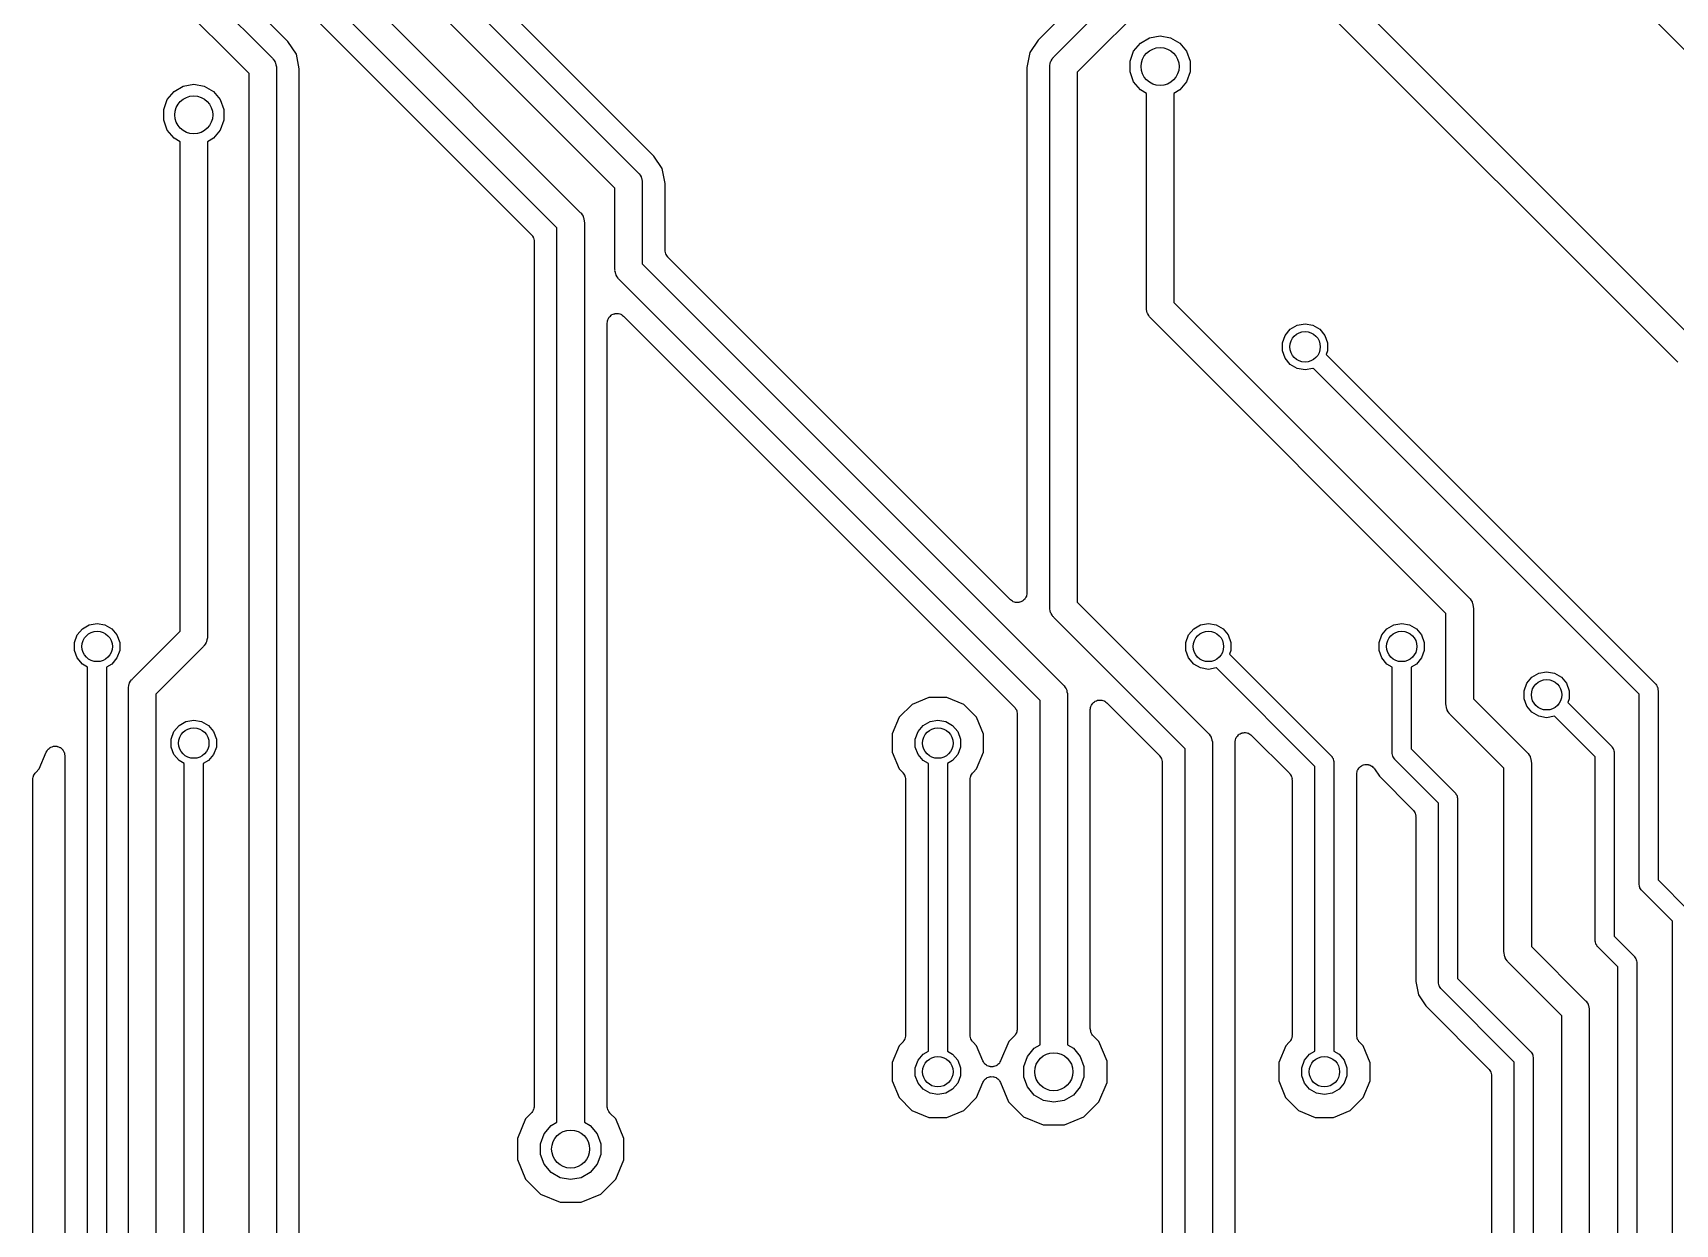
# Model space of a CAD drawing. Extents: x 25 to 125, y -125 to -25.
# Drawn here: x 44.24 to 65.82, y -63.47 to -47.82 of the extents above; entities that cross this region are included whole.
import ezdxf

# ---------------------------------------------------------------- set-up
doc = ezdxf.new("R2010")
doc.units = 0
doc.header["$MEASUREMENT"] = 0
doc.layers.add('BLACK', color=7, linetype='CONTINUOUS')

msp = doc.modelspace()

# ---------------------------------------------------------------- linework, layer by layer
at = {"layer": 'Black'}
for p, q in [((59.5957, -45.7704), (57.4544, -47.9117)), ((57.6577, -48.1327), (59.8167, -45.9737)), ((47.5926, -47.9297), (45.8222, -46.1594)), ((45.4614, -46.2229), (47.3893, -48.1507)), ((60.0186, -46.281), (57.965, -48.3346)), ((47.082, -48.3526), (45.2099, -46.4805)), ((47.805, -46.5458), (51.4353, -50.1761)), ((51.128, -50.378), (47.4977, -46.7477)), ((49.2714, -46.7309), (52.1973, -49.6567)), ((52.4006, -49.4357), (49.6322, -46.6674)), ((47.2944, -46.9687), (50.7908, -50.465)), ((51.89, -49.8586), (49.0199, -46.9885)), ((66.622, -48.7156), (64.8949, -46.9885)), ((61.3364, -47.1119), (66.1673, -51.9427)), ((65.86, -52.1446), (61.0849, -47.3695)), ((57.4544, -47.9117), (57.3438, -48.0773)), ((58.7969, -47.9524), (58.9177, -47.8827)), ((58.9177, -47.8827), (59.055, -47.8585)), ((59.055, -47.8585), (59.1923, -47.8827)), ((59.1923, -47.8827), (59.3131, -47.9524)), ((47.7032, -48.0953), (47.5926, -47.9297)), ((47.742, -48.2905), (47.7032, -48.0953)), ((57.3438, -48.0773), (57.305, -48.2725)), ((58.6596, -48.1903), (58.7073, -48.0592)), ((58.7073, -48.0592), (58.7969, -47.9524)), ((59.3131, -47.9524), (59.4027, -48.0592)), ((59.4027, -48.0592), (59.4504, -48.1903)), ((47.3893, -48.1507), (47.3938, -48.1572)), ((47.3938, -48.1572), (47.3999, -48.1623)), ((47.3999, -48.1623), (47.4116, -48.1827)), ((47.4116, -48.1827), (47.4251, -48.2019)), ((47.4251, -48.2019), (47.4272, -48.2096)), ((47.4272, -48.2096), (47.4311, -48.2164)), ((47.4311, -48.2164), (47.4352, -48.2396)), ((47.4352, -48.2396), (47.4413, -48.2623)), ((47.4413, -48.2623), (47.4406, -48.2702)), ((47.4406, -48.2702), (47.442, -48.278)), ((47.442, -48.278), (47.442, -65.9418)), ((47.742, -65.765), (47.742, -48.2905)), ((57.305, -48.2725), (57.305, -55.1766)), ((57.605, -48.26), (57.6064, -48.2522)), ((57.605, -55.372), (57.605, -48.26)), ((57.6057, -48.2443), (57.6118, -48.2216)), ((57.6064, -48.2522), (57.6057, -48.2443)), ((57.6118, -48.2216), (57.6159, -48.1984)), ((57.6159, -48.1984), (57.6198, -48.1916)), ((57.6198, -48.1916), (57.6219, -48.1839)), ((57.6219, -48.1839), (57.6354, -48.1647)), ((57.6354, -48.1647), (57.6471, -48.1443)), ((57.6471, -48.1443), (57.6532, -48.1392)), ((57.6532, -48.1392), (57.6577, -48.1327)), ((57.965, -48.3346), (57.965, -55.2974)), ((58.6596, -48.3297), (58.6596, -48.1903)), ((58.7073, -48.4608), (58.6596, -48.3297)), ((59.4504, -48.3297), (59.4027, -48.4608)), ((59.4504, -48.1903), (59.4504, -48.3297)), ((46.0969, -48.5874), (46.2177, -48.5177)), ((46.2177, -48.5177), (46.355, -48.4935)), ((46.355, -48.4935), (46.4923, -48.5177)), ((46.4923, -48.5177), (46.6131, -48.5874)), ((47.082, -66.0164), (47.082, -48.3526)), ((58.7969, -48.5676), (58.7073, -48.4608)), ((59.4027, -48.4608), (59.3131, -48.5676)), ((45.9596, -48.8253), (46.0073, -48.6942)), ((46.0073, -48.6942), (46.0969, -48.5874)), ((46.6131, -48.5874), (46.7027, -48.6942)), ((46.7027, -48.6942), (46.7504, -48.8253)), ((58.875, -48.6127), (58.7969, -48.5676)), ((58.875, -51.435), (58.875, -48.6127)), ((59.3131, -48.5676), (59.235, -48.6127)), ((59.235, -48.6127), (59.235, -51.3604)), ((45.9596, -48.9647), (45.9596, -48.8253)), ((46.0073, -49.0958), (45.9596, -48.9647)), ((46.7504, -48.9647), (46.7027, -49.0958)), ((46.7504, -48.8253), (46.7504, -48.9647)), ((46.0969, -49.2026), (46.0073, -49.0958)), ((46.175, -49.2477), (46.0969, -49.2026)), ((46.6131, -49.2026), (46.535, -49.2477)), ((46.7027, -49.0958), (46.6131, -49.2026)), ((46.175, -55.6784), (46.175, -49.2477)), ((46.535, -49.2477), (46.535, -55.753)), ((52.5112, -49.6013), (52.4006, -49.4357)), ((52.55, -49.7965), (52.5112, -49.6013)), ((51.89, -50.927), (51.89, -49.8586)), ((52.1973, -49.6567), (52.2018, -49.6632)), ((52.2018, -49.6632), (52.2079, -49.6683)), ((52.2079, -49.6683), (52.2196, -49.6887)), ((52.2196, -49.6887), (52.2331, -49.7079)), ((52.2331, -49.7079), (52.2352, -49.7156)), ((52.2352, -49.7156), (52.2391, -49.7224)), ((52.2391, -49.7224), (52.2432, -49.7456)), ((52.2432, -49.7456), (52.2493, -49.7683)), ((52.2493, -49.7683), (52.2486, -49.7762)), ((52.2486, -49.7762), (52.25, -49.784)), ((52.25, -49.784), (52.25, -50.8524)), ((52.55, -50.6756), (52.55, -49.7965)), ((51.4353, -50.1761), (51.4398, -50.1826)), ((51.4398, -50.1826), (51.4459, -50.1877)), ((51.4459, -50.1877), (51.4576, -50.2081)), ((51.4576, -50.2081), (51.4711, -50.2273)), ((51.4711, -50.2273), (51.4732, -50.235)), ((51.4732, -50.235), (51.4771, -50.2418)), ((51.4771, -50.2418), (51.4812, -50.265)), ((51.4812, -50.265), (51.4873, -50.2877)), ((51.4873, -50.2877), (51.4866, -50.2956)), ((50.7908, -50.465), (50.794, -50.4696)), ((50.794, -50.4696), (50.7983, -50.4732)), ((50.7983, -50.4732), (50.8066, -50.4876)), ((50.8066, -50.4876), (50.8161, -50.5012)), ((50.8161, -50.5012), (50.8175, -50.5066)), ((51.128, -62.1313), (51.128, -50.378)), ((51.4866, -50.2956), (51.488, -50.3034)), ((51.488, -50.3034), (51.488, -62.1313)), ((50.8175, -50.5066), (50.8203, -50.5114)), ((50.8203, -50.5114), (50.8232, -50.5277)), ((50.8232, -50.5277), (50.8275, -50.5438)), ((50.8275, -50.5438), (50.827, -50.5493)), ((50.827, -50.5493), (50.828, -50.5548)), ((50.828, -50.5548), (50.828, -61.9214)), ((52.551, -50.6811), (52.55, -50.6756)), ((52.5505, -50.6866), (52.551, -50.6811)), ((52.5548, -50.7027), (52.5505, -50.6866)), ((52.5577, -50.719), (52.5548, -50.7027)), ((52.5605, -50.7238), (52.5577, -50.719)), ((51.8914, -50.9348), (51.89, -50.927)), ((51.8907, -50.9427), (51.8914, -50.9348)), ((52.25, -50.8524), (57.7853, -56.3877)), ((52.5619, -50.7292), (52.5605, -50.7238)), ((52.5714, -50.7428), (52.5619, -50.7292)), ((52.5797, -50.7572), (52.5714, -50.7428)), ((52.584, -50.7608), (52.5797, -50.7572)), ((52.5872, -50.7654), (52.584, -50.7608)), ((57.0882, -55.2664), (52.5872, -50.7654)), ((51.8968, -50.9654), (51.8907, -50.9427)), ((51.9009, -50.9886), (51.8968, -50.9654)), ((51.9048, -50.9954), (51.9009, -50.9886)), ((51.9069, -51.0031), (51.9048, -50.9954)), ((51.9204, -51.0223), (51.9069, -51.0031)), ((51.9321, -51.0427), (51.9204, -51.0223)), ((51.9382, -51.0478), (51.9321, -51.0427)), ((51.9427, -51.0543), (51.9382, -51.0478)), ((57.478, -56.5896), (51.9427, -51.0543)), ((59.235, -51.3604), (63.1193, -55.2447)), ((51.7957, -51.587), (51.804, -51.5726)), ((51.804, -51.5726), (51.811, -51.5576)), ((51.811, -51.5576), (51.8149, -51.5536)), ((51.8149, -51.5536), (51.8177, -51.5488)), ((51.8177, -51.5488), (51.8304, -51.5381)), ((51.8304, -51.5381), (51.8422, -51.5264)), ((51.8422, -51.5264), (51.8472, -51.524)), ((51.8472, -51.524), (51.8515, -51.5204)), ((51.8515, -51.5204), (51.8671, -51.5148)), ((51.8671, -51.5148), (51.8821, -51.5078)), ((51.8821, -51.5078), (51.8877, -51.5073)), ((51.8877, -51.5073), (51.8929, -51.5054)), ((51.8929, -51.5054), (51.9095, -51.5054)), ((51.9095, -51.5054), (51.9261, -51.5039)), ((51.9261, -51.5039), (51.9315, -51.5054)), ((51.9315, -51.5054), (51.9371, -51.5054)), ((51.9371, -51.5054), (51.9526, -51.511)), ((51.9526, -51.511), (51.9687, -51.5153)), ((51.9687, -51.5153), (51.9732, -51.5185)), ((51.9732, -51.5185), (51.9785, -51.5204)), ((51.9785, -51.5204), (51.9912, -51.5311)), ((51.9912, -51.5311), (52.0048, -51.5406)), ((52.0048, -51.5406), (57.1408, -56.6766)), ((58.8764, -51.4428), (58.875, -51.435)), ((58.8757, -51.4507), (58.8764, -51.4428)), ((58.8818, -51.4734), (58.8757, -51.4507)), ((58.8859, -51.4966), (58.8818, -51.4734)), ((58.8898, -51.5034), (58.8859, -51.4966)), ((58.8919, -51.5111), (58.8898, -51.5034)), ((58.9054, -51.5303), (58.8919, -51.5111)), ((58.9171, -51.5507), (58.9054, -51.5303)), ((58.9232, -51.5558), (58.9171, -51.5507)), ((58.9277, -51.5623), (58.9232, -51.5558)), ((62.812, -55.4466), (58.9277, -51.5623)), ((51.788, -51.6304), (51.7909, -51.6141)), ((51.788, -61.9215), (51.788, -51.6304)), ((51.7909, -51.6141), (51.7923, -51.5976)), ((51.7923, -51.5976), (51.7947, -51.5925)), ((51.7947, -51.5925), (51.7957, -51.587)), ((60.6634, -51.8907), (60.6992, -51.7924)), ((60.6992, -51.7924), (60.7664, -51.7123)), ((60.7664, -51.7123), (60.857, -51.66)), ((60.857, -51.66), (60.96, -51.6419)), ((60.96, -51.6419), (61.063, -51.66)), ((61.063, -51.66), (61.1536, -51.7123)), ((61.1536, -51.7123), (61.2208, -51.7924)), ((61.2208, -51.7924), (61.2566, -51.8907)), ((60.6634, -51.9953), (60.6634, -51.8907)), ((60.6992, -52.0936), (60.6634, -51.9953)), ((61.2566, -51.9953), (61.2386, -52.0448)), ((61.2566, -51.8907), (61.2566, -51.9953)), ((60.7664, -52.1737), (60.6992, -52.0936)), ((60.857, -52.226), (60.7664, -52.1737)), ((60.96, -52.2441), (60.857, -52.226)), ((61.063, -52.226), (60.96, -52.2441)), ((61.065, -52.2248), (61.063, -52.226)), ((65.349, -56.5088), (61.065, -52.2248)), ((61.2386, -52.0448), (65.5624, -56.3686)), ((57.2781, -55.2534), (57.2753, -55.2582)), ((57.282, -55.2494), (57.2781, -55.2534)), ((57.289, -55.2344), (57.282, -55.2494)), ((57.2973, -55.22), (57.289, -55.2344)), ((57.2983, -55.2145), (57.2973, -55.22)), ((57.3007, -55.2094), (57.2983, -55.2145)), ((57.3021, -55.1929), (57.3007, -55.2094)), ((57.305, -55.1766), (57.3021, -55.1929)), ((63.1193, -55.2447), (63.1238, -55.2512)), ((63.1238, -55.2512), (63.1299, -55.2563)), ((57.1018, -55.2759), (57.0882, -55.2664)), ((57.1145, -55.2866), (57.1018, -55.2759)), ((57.1198, -55.2885), (57.1145, -55.2866)), ((57.1243, -55.2917), (57.1198, -55.2885)), ((57.1404, -55.296), (57.1243, -55.2917)), ((57.1559, -55.3016), (57.1404, -55.296)), ((57.1615, -55.3016), (57.1559, -55.3016)), ((57.1669, -55.3031), (57.1615, -55.3016)), ((57.1835, -55.3016), (57.1669, -55.3031)), ((57.2001, -55.3016), (57.1835, -55.3016)), ((57.2053, -55.2997), (57.2001, -55.3016)), ((57.2109, -55.2992), (57.2053, -55.2997)), ((57.2259, -55.2922), (57.2109, -55.2992)), ((57.2415, -55.2866), (57.2259, -55.2922)), ((57.2458, -55.283), (57.2415, -55.2866)), ((57.2508, -55.2806), (57.2458, -55.283)), ((57.2626, -55.2689), (57.2508, -55.2806)), ((57.2753, -55.2582), (57.2626, -55.2689)), ((57.6064, -55.3798), (57.605, -55.372)), ((57.6057, -55.3877), (57.6064, -55.3798)), ((57.6118, -55.4104), (57.6057, -55.3877)), ((57.6159, -55.4336), (57.6118, -55.4104)), ((57.6198, -55.4404), (57.6159, -55.4336)), ((57.6219, -55.4481), (57.6198, -55.4404)), ((57.6354, -55.4673), (57.6219, -55.4481)), ((57.6471, -55.4877), (57.6354, -55.4673)), ((57.965, -55.2974), (59.6903, -57.0227)), ((62.812, -56.642), (62.812, -55.4466)), ((63.1299, -55.2563), (63.1416, -55.2767)), ((63.1416, -55.2767), (63.1551, -55.2959)), ((63.1551, -55.2959), (63.1572, -55.3036)), ((63.1572, -55.3036), (63.1611, -55.3104)), ((63.1611, -55.3104), (63.1652, -55.3336)), ((63.1652, -55.3336), (63.1713, -55.3563)), ((63.1713, -55.3563), (63.1706, -55.3642)), ((63.1706, -55.3642), (63.172, -55.372)), ((63.172, -55.372), (63.172, -56.5674)), ((44.8242, -55.7294), (44.8914, -55.6493)), ((44.8914, -55.6493), (44.982, -55.597)), ((44.982, -55.597), (45.085, -55.5789)), ((45.085, -55.5789), (45.188, -55.597)), ((45.188, -55.597), (45.2786, -55.6493)), ((45.2786, -55.6493), (45.3458, -55.7294)), ((45.5477, -56.3057), (46.175, -55.6784)), ((57.6532, -55.4928), (57.6471, -55.4877)), ((57.6577, -55.4993), (57.6532, -55.4928)), ((59.383, -57.2246), (57.6577, -55.4993)), ((59.4292, -55.7294), (59.4964, -55.6493)), ((59.4964, -55.6493), (59.587, -55.597)), ((59.587, -55.597), (59.69, -55.5789)), ((59.69, -55.5789), (59.793, -55.597)), ((59.793, -55.597), (59.8836, -55.6493)), ((59.8836, -55.6493), (59.9508, -55.7294)), ((61.9692, -55.7294), (62.0364, -55.6493)), ((62.0364, -55.6493), (62.127, -55.597)), ((62.127, -55.597), (62.23, -55.5789)), ((62.23, -55.5789), (62.333, -55.597)), ((62.333, -55.597), (62.4236, -55.6493)), ((62.4236, -55.6493), (62.4908, -55.7294)), ((44.7884, -55.8277), (44.8242, -55.7294)), ((44.7884, -55.9323), (44.7884, -55.8277)), ((45.3458, -55.7294), (45.3816, -55.8277)), ((45.3816, -55.8277), (45.3816, -55.9323)), ((46.4823, -55.8803), (45.855, -56.5076)), ((46.4868, -55.8738), (46.4823, -55.8803)), ((46.4929, -55.8687), (46.4868, -55.8738)), ((46.5046, -55.8483), (46.4929, -55.8687)), ((46.5181, -55.8291), (46.5046, -55.8483)), ((46.5202, -55.8214), (46.5181, -55.8291)), ((46.5241, -55.8146), (46.5202, -55.8214)), ((46.5282, -55.7914), (46.5241, -55.8146)), ((46.5343, -55.7687), (46.5282, -55.7914)), ((46.535, -55.753), (46.5336, -55.7608)), ((46.5336, -55.7608), (46.5343, -55.7687)), ((59.3934, -55.8277), (59.4292, -55.7294)), ((59.3934, -55.9323), (59.3934, -55.8277)), ((59.9508, -55.7294), (59.9866, -55.8277)), ((59.9866, -55.8277), (59.9866, -55.9323)), ((61.9334, -55.8277), (61.9692, -55.7294)), ((61.9334, -55.9323), (61.9334, -55.8277)), ((62.4908, -55.7294), (62.5266, -55.8277)), ((62.5266, -55.8277), (62.5266, -55.9323)), ((44.8242, -56.0306), (44.7884, -55.9323)), ((44.8914, -56.1107), (44.8242, -56.0306)), ((44.96, -56.1503), (44.8914, -56.1107)), ((45.2786, -56.1107), (45.21, -56.1503)), ((45.3458, -56.0306), (45.2786, -56.1107)), ((45.3816, -55.9323), (45.3458, -56.0306)), ((59.4292, -56.0306), (59.3934, -55.9323)), ((59.4964, -56.1107), (59.4292, -56.0306)), ((59.587, -56.163), (59.4964, -56.1107)), ((59.9866, -55.9323), (59.9686, -55.9818)), ((59.9686, -55.9818), (61.3024, -57.3156)), ((61.9692, -56.0306), (61.9334, -55.9323)), ((62.0364, -56.1107), (61.9692, -56.0306)), ((62.105, -56.1503), (62.0364, -56.1107)), ((62.4236, -56.1107), (62.355, -56.1503)), ((62.4908, -56.0306), (62.4236, -56.1107)), ((62.5266, -55.9323), (62.4908, -56.0306)), ((44.96, -73.025), (44.96, -56.1503)), ((45.21, -56.1503), (45.21, -72.9732)), ((45.5254, -56.3377), (45.5371, -56.3173)), ((45.5371, -56.3173), (45.5432, -56.3122)), ((45.5432, -56.3122), (45.5477, -56.3057)), ((59.69, -56.1811), (59.587, -56.163)), ((59.793, -56.163), (59.69, -56.1811)), ((59.795, -56.1618), (59.793, -56.163)), ((61.089, -57.4558), (59.795, -56.1618)), ((62.105, -57.277), (62.105, -56.1503)), ((62.355, -56.1503), (62.355, -57.2252)), ((63.8742, -56.3644), (63.9414, -56.2843)), ((63.9414, -56.2843), (64.032, -56.232)), ((64.032, -56.232), (64.135, -56.2139)), ((64.135, -56.2139), (64.238, -56.232)), ((64.238, -56.232), (64.3286, -56.2843)), ((64.3286, -56.2843), (64.3958, -56.3644)), ((45.495, -56.433), (45.4964, -56.4252)), ((45.495, -72.091), (45.495, -56.433)), ((45.4957, -56.4173), (45.5018, -56.3946)), ((45.4964, -56.4252), (45.4957, -56.4173)), ((45.5018, -56.3946), (45.5059, -56.3714)), ((45.5059, -56.3714), (45.5098, -56.3646)), ((45.5098, -56.3646), (45.5119, -56.3569)), ((45.5119, -56.3569), (45.5254, -56.3377)), ((45.855, -56.5076), (45.855, -72.0164)), ((56.0152, -56.5499), (55.7946, -56.641)), ((56.2539, -56.5501), (56.0152, -56.5499)), ((57.7853, -56.3877), (57.7898, -56.3942)), ((57.7898, -56.3942), (57.7959, -56.3993)), ((57.7959, -56.3993), (57.8076, -56.4197)), ((57.8076, -56.4197), (57.8211, -56.4389)), ((57.8211, -56.4389), (57.8232, -56.4466)), ((57.8232, -56.4466), (57.8271, -56.4534)), ((57.8271, -56.4534), (57.8312, -56.4766)), ((57.8312, -56.4766), (57.8373, -56.4993)), ((57.8373, -56.4993), (57.8366, -56.5072)), ((57.8366, -56.5072), (57.838, -56.515)), ((57.838, -56.515), (57.838, -61.1153)), ((63.8384, -56.4627), (63.8742, -56.3644)), ((63.8384, -56.5673), (63.8384, -56.4627)), ((64.3958, -56.3644), (64.4316, -56.4627)), ((64.4316, -56.4627), (64.4316, -56.5673)), ((65.349, -58.997), (65.349, -56.5088)), ((65.5624, -56.3686), (65.5656, -56.3731)), ((65.5656, -56.3731), (65.5698, -56.3767)), ((65.5698, -56.3767), (65.5779, -56.3908)), ((65.5779, -56.3908), (65.5873, -56.4042)), ((65.5873, -56.4042), (65.5887, -56.4095)), ((65.5887, -56.4095), (65.5915, -56.4143)), ((65.5915, -56.4143), (65.5943, -56.4303)), ((65.5943, -56.4303), (65.5985, -56.4461)), ((65.5985, -56.4461), (65.5981, -56.4516)), ((65.5981, -56.4516), (65.599, -56.457)), ((65.599, -56.457), (65.599, -58.9452)), ((55.7946, -56.641), (55.6256, -56.8097)), ((56.4743, -56.6416), (56.2539, -56.5501)), ((56.643, -56.8106), (56.4743, -56.6416)), ((57.1408, -56.6766), (57.144, -56.6812)), ((57.144, -56.6812), (57.1483, -56.6848)), ((57.1483, -56.6848), (57.1566, -56.6992)), ((57.1566, -56.6992), (57.1661, -56.7128)), ((57.1661, -56.7128), (57.1675, -56.7182)), ((57.1675, -56.7182), (57.1703, -56.723)), ((57.1703, -56.723), (57.1732, -56.7393)), ((57.1732, -56.7393), (57.1775, -56.7554)), ((57.1775, -56.7554), (57.177, -56.7609)), ((57.177, -56.7609), (57.178, -56.7664)), ((57.478, -61.1153), (57.478, -56.5896)), ((58.138, -56.7104), (58.1409, -56.6941)), ((58.138, -60.9055), (58.138, -56.7104)), ((58.1409, -56.6941), (58.1423, -56.6776)), ((58.1423, -56.6776), (58.1447, -56.6725)), ((58.1447, -56.6725), (58.1457, -56.667)), ((58.1457, -56.667), (58.154, -56.6526)), ((58.154, -56.6526), (58.161, -56.6376)), ((58.161, -56.6376), (58.1649, -56.6336)), ((58.1649, -56.6336), (58.1677, -56.6288)), ((58.1677, -56.6288), (58.1804, -56.6181)), ((58.1804, -56.6181), (58.1922, -56.6064)), ((58.1922, -56.6064), (58.1972, -56.604)), ((58.1972, -56.604), (58.2015, -56.6004)), ((58.2015, -56.6004), (58.2171, -56.5948)), ((58.2171, -56.5948), (58.2321, -56.5878)), ((58.2321, -56.5878), (58.2377, -56.5873)), ((58.2377, -56.5873), (58.2429, -56.5854)), ((58.2429, -56.5854), (58.2595, -56.5854)), ((58.2595, -56.5854), (58.2761, -56.5839)), ((58.2761, -56.5839), (58.2815, -56.5854)), ((58.2815, -56.5854), (58.2871, -56.5854)), ((58.2871, -56.5854), (58.3026, -56.591)), ((58.3026, -56.591), (58.3187, -56.5953)), ((58.3187, -56.5953), (58.3232, -56.5985)), ((58.3232, -56.5985), (58.3285, -56.6004)), ((58.3285, -56.6004), (58.3412, -56.6111)), ((58.3412, -56.6111), (58.3548, -56.6206)), ((58.3548, -56.6206), (59.0458, -57.3116)), ((62.8134, -56.6498), (62.812, -56.642)), ((62.8127, -56.6577), (62.8134, -56.6498)), ((62.8188, -56.6804), (62.8127, -56.6577)), ((62.8229, -56.7036), (62.8188, -56.6804)), ((62.8268, -56.7104), (62.8229, -56.7036)), ((62.8289, -56.7181), (62.8268, -56.7104)), ((62.8424, -56.7373), (62.8289, -56.7181)), ((62.8541, -56.7577), (62.8424, -56.7373)), ((62.8602, -56.7628), (62.8541, -56.7577)), ((62.8647, -56.7693), (62.8602, -56.7628)), ((63.172, -56.5674), (63.8813, -57.2767)), ((63.8742, -56.6656), (63.8384, -56.5673)), ((63.9414, -56.7457), (63.8742, -56.6656)), ((64.032, -56.798), (63.9414, -56.7457)), ((64.4316, -56.5673), (64.4136, -56.6168)), ((64.4136, -56.6168), (64.9854, -57.1886)), ((46.0942, -56.9994), (46.1614, -56.9193)), ((46.1614, -56.9193), (46.252, -56.867)), ((46.252, -56.867), (46.355, -56.8489)), ((46.355, -56.8489), (46.458, -56.867)), ((46.458, -56.867), (46.5486, -56.9193)), ((46.5486, -56.9193), (46.6158, -56.9994)), ((55.6256, -56.8097), (55.5341, -57.0301)), ((55.8732, -56.9994), (55.9404, -56.9193)), ((55.9404, -56.9193), (56.031, -56.867)), ((56.031, -56.867), (56.134, -56.8489)), ((56.134, -56.8489), (56.237, -56.867)), ((56.237, -56.867), (56.3276, -56.9193)), ((56.3276, -56.9193), (56.3948, -56.9994)), ((56.7341, -57.0312), (56.643, -56.8106)), ((57.178, -56.7664), (57.178, -60.9054)), ((63.574, -57.4786), (62.8647, -56.7693)), ((64.135, -56.8161), (64.032, -56.798)), ((64.238, -56.798), (64.135, -56.8161)), ((64.24, -56.7968), (64.238, -56.798)), ((64.772, -57.3288), (64.24, -56.7968)), ((44.4928, -57.1981), (44.5109, -57.1915)), ((44.5109, -57.1915), (44.5138, -57.1915)), ((44.5138, -57.1915), (44.5165, -57.1907)), ((44.5165, -57.1907), (44.5358, -57.1915)), ((44.5358, -57.1915), (44.5551, -57.1915)), ((44.5551, -57.1915), (44.5577, -57.1925)), ((44.5577, -57.1925), (44.5606, -57.1927)), ((44.5606, -57.1927), (44.5784, -57.2)), ((46.0584, -57.0977), (46.0942, -56.9994)), ((46.0584, -57.2023), (46.0584, -57.0977)), ((46.6158, -56.9994), (46.6516, -57.0977)), ((46.6516, -57.0977), (46.6516, -57.2023)), ((55.5341, -57.0301), (55.5339, -57.2688)), ((55.8374, -57.0977), (55.8732, -56.9994)), ((55.8374, -57.2023), (55.8374, -57.0977)), ((56.3948, -56.9994), (56.4306, -57.0977)), ((56.4306, -57.0977), (56.4306, -57.2023)), ((56.7339, -57.2699), (56.7341, -57.0312)), ((59.6903, -57.0227), (59.6948, -57.0292)), ((59.6948, -57.0292), (59.7009, -57.0343)), ((59.7009, -57.0343), (59.7126, -57.0547)), ((59.7126, -57.0547), (59.7261, -57.0739)), ((59.7261, -57.0739), (59.7282, -57.0816)), ((59.7282, -57.0816), (59.7321, -57.0884)), ((59.7321, -57.0884), (59.7362, -57.1116)), ((59.7362, -57.1116), (59.7423, -57.1343)), ((59.7423, -57.1343), (59.7416, -57.1422)), ((59.7416, -57.1422), (59.743, -57.15)), ((59.743, -57.15), (59.743, -87.1503)), ((60.0412, -57.1494), (60.0425, -57.1342)), ((60.043, -57.1561), (60.0412, -57.1494)), ((60.0422, -57.119), (60.0444, -57.1124)), ((60.0425, -57.1342), (60.0422, -57.119)), ((60.043, -57.1577), (60.043, -57.1561)), ((60.043, -69.994), (60.043, -57.1577)), ((60.0444, -57.1124), (60.045, -57.1055)), ((60.045, -57.1055), (60.0514, -57.0917)), ((60.0514, -57.0917), (60.0563, -57.0772)), ((60.0563, -57.0772), (60.0607, -57.0718)), ((60.0607, -57.0718), (60.0636, -57.0655)), ((60.0636, -57.0655), (60.0744, -57.0547)), ((60.0744, -57.0547), (60.0839, -57.0428)), ((60.0839, -57.0428), (60.0899, -57.0392)), ((60.0899, -57.0392), (60.0948, -57.0343)), ((60.0948, -57.0343), (60.1086, -57.0279)), ((60.1086, -57.0279), (60.1216, -57.02)), ((60.1216, -57.02), (60.1285, -57.0186)), ((60.1285, -57.0186), (60.1348, -57.0157)), ((60.1348, -57.0157), (60.15, -57.0143)), ((60.15, -57.0143), (60.1649, -57.0114)), ((60.1649, -57.0114), (60.1718, -57.0124)), ((60.1718, -57.0124), (60.1787, -57.0118)), ((60.1787, -57.0118), (60.1935, -57.0157)), ((60.1935, -57.0157), (60.2085, -57.0181)), ((60.2085, -57.0181), (60.2146, -57.0214)), ((60.2146, -57.0214), (60.2213, -57.0232)), ((60.2213, -57.0232), (60.2338, -57.032)), ((60.2338, -57.032), (60.2472, -57.0393)), ((60.2472, -57.0393), (60.2518, -57.0445)), ((60.2518, -57.0445), (60.2575, -57.0485)), ((60.2575, -57.0485), (60.7518, -57.5428)), ((64.9854, -57.1886), (64.9885, -57.1931)), ((64.9885, -57.1931), (64.9928, -57.1967)), ((64.9928, -57.1967), (65.0009, -57.2108)), ((44.3234, -57.4903), (44.4157, -57.2679)), ((44.4157, -57.2679), (44.4261, -57.2517)), ((44.4261, -57.2517), (44.4357, -57.235)), ((44.4357, -57.235), (44.4379, -57.2331)), ((44.4379, -57.2331), (44.4394, -57.2307)), ((44.4394, -57.2307), (44.4547, -57.219)), ((44.4547, -57.219), (44.4695, -57.2066)), ((44.4695, -57.2066), (44.4722, -57.2057)), ((44.4722, -57.2057), (44.4745, -57.2039)), ((44.4745, -57.2039), (44.4928, -57.1981)), ((44.5784, -57.2), (44.5965, -57.2066)), ((44.5965, -57.2066), (44.5987, -57.2085)), ((44.5987, -57.2085), (44.6013, -57.2096)), ((44.6013, -57.2096), (44.6155, -57.2226)), ((44.6155, -57.2226), (44.6303, -57.235)), ((44.6303, -57.235), (44.6317, -57.2375)), ((44.6317, -57.2375), (44.6338, -57.2394)), ((44.6338, -57.2394), (44.6427, -57.2565)), ((44.6427, -57.2565), (44.6523, -57.2732)), ((44.6523, -57.2732), (44.6528, -57.276)), ((44.6528, -57.276), (44.6542, -57.2785)), ((44.6542, -57.2785), (44.6567, -57.2976)), ((44.6567, -57.2976), (44.66, -57.3166)), ((44.66, -57.3166), (44.66, -73.0125)), ((46.0942, -57.3006), (46.0584, -57.2023)), ((46.1614, -57.3807), (46.0942, -57.3006)), ((46.23, -57.4203), (46.1614, -57.3807)), ((46.5486, -57.3807), (46.48, -57.4203)), ((46.6158, -57.3006), (46.5486, -57.3807)), ((46.6516, -57.2023), (46.6158, -57.3006)), ((55.5339, -57.2688), (55.625, -57.4894)), ((55.8732, -57.3006), (55.8374, -57.2023)), ((55.9404, -57.3807), (55.8732, -57.3006)), ((56.009, -57.4203), (55.9404, -57.3807)), ((56.3276, -57.3807), (56.259, -57.4203)), ((56.3948, -57.3006), (56.3276, -57.3807)), ((56.4306, -57.2023), (56.3948, -57.3006)), ((56.6424, -57.4903), (56.7339, -57.2699)), ((59.0458, -57.3116), (59.049, -57.3162)), ((59.049, -57.3162), (59.0533, -57.3198)), ((59.0533, -57.3198), (59.0616, -57.3342)), ((59.0616, -57.3342), (59.0711, -57.3478)), ((59.0711, -57.3478), (59.0725, -57.3532)), ((59.0725, -57.3532), (59.0753, -57.358)), ((59.0753, -57.358), (59.0782, -57.3743)), ((59.0782, -57.3743), (59.0825, -57.3904)), ((59.0825, -57.3904), (59.082, -57.3959)), ((59.082, -57.3959), (59.083, -57.4014)), ((59.083, -57.4014), (59.083, -74.0504)), ((59.383, -87.1503), (59.383, -57.2246)), ((61.3024, -57.3156), (61.3055, -57.3201)), ((61.3055, -57.3201), (61.3098, -57.3236)), ((61.3098, -57.3236), (61.3179, -57.3378)), ((61.3179, -57.3378), (61.3273, -57.3512)), ((61.3273, -57.3512), (61.3287, -57.3565)), ((61.3287, -57.3565), (61.3315, -57.3612)), ((61.3315, -57.3612), (61.3343, -57.3773)), ((61.3343, -57.3773), (61.3385, -57.3931)), ((61.3385, -57.3931), (61.338, -57.3986)), ((61.338, -57.3986), (61.339, -57.404)), ((61.339, -57.404), (61.339, -61.1977)), ((62.106, -57.2824), (62.105, -57.277)), ((62.1055, -57.2879), (62.106, -57.2824)), ((62.1097, -57.3037), (62.1055, -57.2879)), ((62.1125, -57.3198), (62.1097, -57.3037)), ((62.1153, -57.3245), (62.1125, -57.3198)), ((62.1167, -57.3298), (62.1153, -57.3245)), ((62.1261, -57.3432), (62.1167, -57.3298)), ((62.1342, -57.3573), (62.1261, -57.3432)), ((62.1385, -57.3609), (62.1342, -57.3573)), ((62.1416, -57.3654), (62.1385, -57.3609)), ((62.7146, -57.9384), (62.1416, -57.3654)), ((62.355, -57.2252), (62.928, -57.7982)), ((63.8813, -57.2767), (63.8858, -57.2832)), ((63.8858, -57.2832), (63.8919, -57.2883)), ((63.8919, -57.2883), (63.9036, -57.3087)), ((63.9036, -57.3087), (63.9171, -57.3279)), ((63.9171, -57.3279), (63.9192, -57.3356)), ((63.9192, -57.3356), (63.9231, -57.3424)), ((63.9231, -57.3424), (63.9272, -57.3656)), ((63.9272, -57.3656), (63.9333, -57.3883)), ((63.9333, -57.3883), (63.9326, -57.3962)), ((63.9326, -57.3962), (63.934, -57.404)), ((63.934, -57.404), (63.934, -59.8216)), ((64.772, -59.7408), (64.772, -57.3288)), ((65.0009, -57.2108), (65.0103, -57.2242)), ((65.0103, -57.2242), (65.0117, -57.2295)), ((65.0117, -57.2295), (65.0145, -57.2343)), ((65.0145, -57.2343), (65.0173, -57.2503)), ((65.0173, -57.2503), (65.0215, -57.2661)), ((65.0215, -57.2661), (65.021, -57.2716)), ((65.021, -57.2716), (65.022, -57.277)), ((65.022, -57.277), (65.022, -59.689)), ((44.24, -57.6262), (44.241, -57.6206)), ((44.24, -76.6064), (44.24, -57.6262)), ((44.2405, -57.615), (44.2448, -57.599)), ((44.241, -57.6206), (44.2405, -57.615)), ((44.2448, -57.599), (44.2477, -57.5828)), ((44.2477, -57.5828), (44.2505, -57.5779)), ((44.2505, -57.5779), (44.2519, -57.5724)), ((44.2519, -57.5724), (44.2614, -57.5589)), ((44.2614, -57.5589), (44.2697, -57.5446)), ((44.2697, -57.5446), (44.274, -57.5409)), ((44.274, -57.5409), (44.2773, -57.5363)), ((44.2773, -57.5363), (44.3234, -57.4903)), ((46.23, -66.1559), (46.23, -57.4203)), ((46.48, -57.4203), (46.48, -66.1042)), ((55.625, -57.4894), (55.6719, -57.5363)), ((55.6719, -57.5363), (55.675, -57.5409)), ((55.675, -57.5409), (55.6793, -57.5444)), ((55.6793, -57.5444), (55.6876, -57.5588)), ((55.6876, -57.5588), (55.6971, -57.5725)), ((55.6971, -57.5725), (55.6986, -57.5778)), ((55.6986, -57.5778), (55.7013, -57.5826)), ((55.7013, -57.5826), (55.7042, -57.599)), ((55.7042, -57.599), (55.7085, -57.6151)), ((55.7085, -57.6151), (55.708, -57.6206)), ((55.708, -57.6206), (55.709, -57.6261)), ((55.709, -57.6261), (55.709, -60.9918)), ((56.009, -61.1977), (56.009, -57.4203)), ((56.259, -57.4203), (56.259, -61.1977)), ((56.559, -57.6262), (56.56, -57.6206)), ((56.559, -60.9919), (56.559, -57.6262)), ((56.5595, -57.615), (56.5638, -57.5991)), ((56.56, -57.6206), (56.5595, -57.615)), ((56.5638, -57.5991), (56.5667, -57.5828)), ((56.5667, -57.5828), (56.5695, -57.5779)), ((56.5695, -57.5779), (56.5709, -57.5724)), ((56.5709, -57.5724), (56.5804, -57.5589)), ((56.5804, -57.5589), (56.5887, -57.5446)), ((56.5887, -57.5446), (56.593, -57.5409)), ((56.593, -57.5409), (56.5963, -57.5363)), ((56.5963, -57.5363), (56.6424, -57.4903)), ((60.7518, -57.5428), (60.755, -57.5474)), ((60.755, -57.5474), (60.7593, -57.551)), ((60.7593, -57.551), (60.7676, -57.5654)), ((60.7676, -57.5654), (60.7771, -57.579)), ((60.7771, -57.579), (60.7785, -57.5844)), ((60.7785, -57.5844), (60.7813, -57.5892)), ((60.7813, -57.5892), (60.7842, -57.6055)), ((60.7842, -57.6055), (60.7885, -57.6216)), ((60.7885, -57.6216), (60.788, -57.6271)), ((60.788, -57.6271), (60.789, -57.6326)), ((61.089, -61.1977), (61.089, -57.4558)), ((61.639, -57.5571), (61.6402, -57.5502)), ((61.639, -60.9919), (61.639, -57.5571)), ((61.6398, -57.5432), (61.644, -57.5286)), ((61.6402, -57.5502), (61.6398, -57.5432)), ((61.644, -57.5286), (61.6467, -57.5136)), ((61.6467, -57.5136), (61.6501, -57.5076)), ((61.6501, -57.5076), (61.6521, -57.5009)), ((61.6521, -57.5009), (61.6611, -57.4886)), ((61.6611, -57.4886), (61.6687, -57.4754)), ((61.6687, -57.4754), (61.674, -57.4709)), ((61.674, -57.4709), (61.6782, -57.4653)), ((61.6782, -57.4653), (61.6908, -57.4568)), ((61.6908, -57.4568), (61.7025, -57.4471)), ((61.7025, -57.4471), (61.709, -57.4447)), ((61.709, -57.4447), (61.7148, -57.4408)), ((61.7148, -57.4408), (61.7296, -57.4372)), ((61.7296, -57.4372), (61.7439, -57.432)), ((61.7439, -57.432), (61.7509, -57.432)), ((61.7509, -57.432), (61.7577, -57.4303)), ((61.7577, -57.4303), (61.7728, -57.432)), ((61.7728, -57.432), (61.788, -57.432)), ((61.788, -57.432), (61.7946, -57.4344)), ((61.7946, -57.4344), (61.8015, -57.4351)), ((61.8015, -57.4351), (61.8152, -57.4419)), ((61.8152, -57.4419), (61.8295, -57.4471)), ((61.8295, -57.4471), (61.8348, -57.4515)), ((61.8348, -57.4515), (61.8411, -57.4546)), ((61.8411, -57.4546), (61.8516, -57.4656)), ((61.8516, -57.4656), (61.8633, -57.4754)), ((61.8633, -57.4754), (61.8668, -57.4815)), ((61.8668, -57.4815), (61.8716, -57.4865)), ((61.8716, -57.4865), (61.9383, -57.5864)), ((61.9383, -57.5864), (62.3774, -58.0254)), ((63.574, -59.8962), (63.574, -57.4786)), ((60.789, -57.6326), (60.789, -60.9918)), ((62.928, -57.7982), (62.9311, -57.8027)), ((62.9311, -57.8027), (62.9354, -57.8063)), ((62.9354, -57.8063), (62.9435, -57.8204)), ((62.9435, -57.8204), (62.9529, -57.8338)), ((62.9529, -57.8338), (62.9543, -57.8391)), ((62.9543, -57.8391), (62.9571, -57.8438)), ((62.9571, -57.8438), (62.9599, -57.8599)), ((62.3774, -58.0254), (62.3806, -58.03)), ((62.3806, -58.03), (62.3849, -58.0336)), ((62.3849, -58.0336), (62.3932, -58.048)), ((62.3932, -58.048), (62.4027, -58.0616)), ((62.7146, -60.2948), (62.7146, -57.9384)), ((62.9599, -57.8599), (62.9641, -57.8757)), ((62.9641, -57.8757), (62.9636, -57.8812)), ((62.9636, -57.8812), (62.9646, -57.8866)), ((62.9646, -57.8866), (62.9646, -60.243)), ((62.4027, -58.0616), (62.4041, -58.067)), ((62.4041, -58.067), (62.4069, -58.0718)), ((62.4069, -58.0718), (62.4098, -58.0881)), ((62.4098, -58.0881), (62.4141, -58.1042)), ((62.4141, -58.1042), (62.4136, -58.1097)), ((62.4136, -58.1097), (62.4146, -58.1152)), ((62.4146, -58.1152), (62.4146, -60.2823)), ((65.35, -59.0024), (65.349, -58.997)), ((65.3495, -59.0079), (65.35, -59.0024)), ((65.3537, -59.0237), (65.3495, -59.0079)), ((65.3565, -59.0398), (65.3537, -59.0237)), ((65.3593, -59.0445), (65.3565, -59.0398)), ((65.3607, -59.0498), (65.3593, -59.0445)), ((65.3701, -59.0632), (65.3607, -59.0498)), ((65.3783, -59.0774), (65.3701, -59.0632)), ((65.3825, -59.0809), (65.3783, -59.0774)), ((65.3856, -59.0854), (65.3825, -59.0809)), ((65.788, -59.4878), (65.3856, -59.0854)), ((65.599, -58.9452), (66.0014, -59.3476)), ((65.788, -87.4512), (65.788, -59.4878)), ((64.773, -59.7462), (64.772, -59.7408)), ((64.7725, -59.7517), (64.773, -59.7462)), ((64.7767, -59.7675), (64.7725, -59.7517)), ((64.7795, -59.7836), (64.7767, -59.7675)), ((64.7823, -59.7883), (64.7795, -59.7836)), ((65.022, -59.689), (65.2844, -59.9514)), ((63.5754, -59.904), (63.574, -59.8962)), ((63.5747, -59.9119), (63.5754, -59.904)), ((63.5808, -59.9346), (63.5747, -59.9119)), ((63.5849, -59.9578), (63.5808, -59.9346)), ((63.5888, -59.9646), (63.5849, -59.9578)), ((63.5909, -59.9723), (63.5888, -59.9646)), ((63.6044, -59.9915), (63.5909, -59.9723)), ((63.6161, -60.0119), (63.6044, -59.9915)), ((63.934, -59.8216), (64.6433, -60.5309)), ((64.7837, -59.7936), (64.7823, -59.7883)), ((64.7931, -59.807), (64.7837, -59.7936)), ((64.8012, -59.8211), (64.7931, -59.807)), ((64.8055, -59.8247), (64.8012, -59.8211)), ((64.8086, -59.8292), (64.8055, -59.8247)), ((65.071, -60.0916), (64.8086, -59.8292)), ((65.2844, -59.9514), (65.2876, -59.9559)), ((65.2876, -59.9559), (65.2918, -59.9595)), ((65.2918, -59.9595), (65.2999, -59.9736)), ((65.2999, -59.9736), (65.3093, -59.987)), ((65.3093, -59.987), (65.3107, -59.9923)), ((65.3107, -59.9923), (65.3135, -59.9971)), ((65.3135, -59.9971), (65.3163, -60.0131)), ((63.6222, -60.017), (63.6161, -60.0119)), ((63.6267, -60.0235), (63.6222, -60.017)), ((64.336, -60.7327), (63.6267, -60.0235)), ((65.071, -86.5707), (65.071, -60.0916)), ((65.3163, -60.0131), (65.3205, -60.0289)), ((65.3205, -60.0289), (65.3201, -60.0344)), ((65.3201, -60.0344), (65.321, -60.0398)), ((65.321, -60.0398), (65.321, -86.5707)), ((62.4146, -60.2823), (62.4492, -60.4565)), ((62.7156, -60.3002), (62.7146, -60.2948)), ((62.7151, -60.3057), (62.7156, -60.3002)), ((62.7193, -60.3215), (62.7151, -60.3057)), ((62.7221, -60.3376), (62.7193, -60.3215)), ((62.7249, -60.3423), (62.7221, -60.3376)), ((62.7263, -60.3476), (62.7249, -60.3423)), ((62.7357, -60.361), (62.7263, -60.3476)), ((62.7438, -60.3751), (62.7357, -60.361)), ((62.7481, -60.3787), (62.7438, -60.3751)), ((62.7512, -60.3832), (62.7481, -60.3787)), ((63.71, -61.342), (62.7512, -60.3832)), ((62.9646, -60.243), (63.9234, -61.2018)), ((62.4492, -60.4565), (62.5479, -60.6042)), ((62.5479, -60.6042), (63.3728, -61.429)), ((64.6433, -60.5309), (64.6478, -60.5374)), ((64.6478, -60.5374), (64.6539, -60.5425)), ((64.6539, -60.5425), (64.6656, -60.5629)), ((64.6656, -60.5629), (64.6791, -60.5821)), ((64.6791, -60.5821), (64.6812, -60.5898)), ((64.6812, -60.5898), (64.6851, -60.5966)), ((64.6851, -60.5966), (64.6892, -60.6198)), ((64.6892, -60.6198), (64.6953, -60.6425)), ((64.6953, -60.6425), (64.6946, -60.6504)), ((64.6946, -60.6504), (64.696, -60.6582)), ((64.336, -101.219), (64.336, -60.7327)), ((64.696, -60.6582), (64.696, -101.144)), ((55.6717, -61.0817), (55.6256, -61.1277)), ((55.675, -61.0771), (55.6717, -61.0817)), ((55.6793, -61.0734), (55.675, -61.0771)), ((55.6876, -61.0591), (55.6793, -61.0734)), ((55.6971, -61.0456), (55.6876, -61.0591)), ((55.6985, -61.0401), (55.6971, -61.0456)), ((55.7013, -61.0352), (55.6985, -61.0401)), ((55.7042, -61.019), (55.7013, -61.0352)), ((55.7085, -61.003), (55.7042, -61.019)), ((55.709, -60.9918), (55.708, -60.9974)), ((55.708, -60.9974), (55.7085, -61.003)), ((56.56, -60.9974), (56.559, -60.9919)), ((56.5595, -61.0029), (56.56, -60.9974)), ((56.5638, -61.019), (56.5595, -61.0029)), ((56.5667, -61.0354), (56.5638, -61.019)), ((56.5694, -61.0402), (56.5667, -61.0354)), ((56.5708, -61.0455), (56.5694, -61.0402)), ((56.5804, -61.0591), (56.5708, -61.0455)), ((56.5887, -61.0736), (56.5804, -61.0591)), ((56.5929, -61.0771), (56.5887, -61.0736)), ((56.5961, -61.0817), (56.5929, -61.0771)), ((56.6429, -61.1286), (56.5961, -61.0817)), ((57.0649, -61.071), (56.9591, -61.3259)), ((57.1407, -60.9953), (57.0649, -61.071)), ((57.144, -60.9907), (57.1407, -60.9953)), ((57.1483, -60.987), (57.144, -60.9907)), ((57.1566, -60.9727), (57.1483, -60.987)), ((57.1661, -60.9592), (57.1566, -60.9727)), ((57.1675, -60.9537), (57.1661, -60.9592)), ((57.1703, -60.9488), (57.1675, -60.9537)), ((57.1732, -60.9326), (57.1703, -60.9488)), ((57.1775, -60.9166), (57.1732, -60.9326)), ((57.178, -60.9054), (57.177, -60.911)), ((57.177, -60.911), (57.1775, -60.9166)), ((58.139, -60.9109), (58.138, -60.9055)), ((58.1385, -60.9164), (58.139, -60.9109)), ((58.1428, -60.9325), (58.1385, -60.9164)), ((58.1457, -60.9489), (58.1428, -60.9325)), ((58.1484, -60.9537), (58.1457, -60.9489)), ((58.1499, -60.9591), (58.1484, -60.9537)), ((58.1594, -60.9727), (58.1499, -60.9591)), ((58.1677, -60.9871), (58.1594, -60.9727)), ((58.1719, -60.9907), (58.1677, -60.9871)), ((58.1751, -60.9952), (58.1719, -60.9907)), ((58.2518, -61.072), (58.1751, -60.9952)), ((58.3581, -61.3294), (58.2518, -61.072)), ((60.7517, -61.0817), (60.7056, -61.1277)), ((60.755, -61.0771), (60.7517, -61.0817)), ((60.7593, -61.0734), (60.755, -61.0771)), ((60.7676, -61.0591), (60.7593, -61.0734)), ((60.7771, -61.0456), (60.7676, -61.0591)), ((60.7785, -61.0401), (60.7771, -61.0456)), ((60.7813, -61.0352), (60.7785, -61.0401)), ((60.7842, -61.019), (60.7813, -61.0352)), ((60.7885, -61.003), (60.7842, -61.019)), ((60.789, -60.9918), (60.788, -60.9974)), ((60.788, -60.9974), (60.7885, -61.003)), ((61.64, -60.9974), (61.639, -60.9919)), ((61.6395, -61.0029), (61.64, -60.9974)), ((61.6438, -61.019), (61.6395, -61.0029)), ((61.6467, -61.0354), (61.6438, -61.019)), ((61.6494, -61.0402), (61.6467, -61.0354)), ((61.6508, -61.0455), (61.6494, -61.0402)), ((61.6604, -61.0591), (61.6508, -61.0455)), ((61.6687, -61.0736), (61.6604, -61.0591)), ((61.6729, -61.0771), (61.6687, -61.0736)), ((61.6761, -61.0817), (61.6729, -61.0771)), ((61.7229, -61.1286), (61.6761, -61.0817)), ((55.6256, -61.1277), (55.5341, -61.3481)), ((55.8732, -61.3174), (55.9404, -61.2373)), ((55.9404, -61.2373), (56.009, -61.1977)), ((56.259, -61.1977), (56.3276, -61.2373)), ((56.3276, -61.2373), (56.3948, -61.3174)), ((56.7244, -61.3257), (56.6429, -61.1286)), ((57.2626, -61.3983), (57.3103, -61.2672)), ((57.3103, -61.2672), (57.3999, -61.1604)), ((57.3999, -61.1604), (57.478, -61.1153)), ((57.838, -61.1153), (57.9161, -61.1604)), ((57.9161, -61.1604), (58.0057, -61.2672)), ((58.0057, -61.2672), (58.0534, -61.3983)), ((60.7056, -61.1277), (60.6141, -61.3481)), ((60.9532, -61.3174), (61.0204, -61.2373)), ((61.0204, -61.2373), (61.089, -61.1977)), ((61.339, -61.1977), (61.4076, -61.2373)), ((61.4076, -61.2373), (61.4748, -61.3174)), ((61.8141, -61.3492), (61.7229, -61.1286)), ((63.9234, -61.2018), (63.9265, -61.2063)), ((63.9265, -61.2063), (63.9308, -61.2099)), ((63.9308, -61.2099), (63.9389, -61.224)), ((63.9389, -61.224), (63.9483, -61.2374)), ((63.9483, -61.2374), (63.9497, -61.2427)), ((63.9497, -61.2427), (63.9525, -61.2474)), ((63.9525, -61.2474), (63.9553, -61.2635)), ((63.9553, -61.2635), (63.9595, -61.2793)), ((63.9595, -61.2793), (63.959, -61.2848)), ((63.959, -61.2848), (63.96, -61.2902)), ((63.96, -61.2902), (63.96, -101.756)), ((55.5341, -61.3481), (55.5339, -61.5868)), ((55.8374, -61.4157), (55.8732, -61.3174)), ((55.8374, -61.5203), (55.8374, -61.4157)), ((56.3948, -61.3174), (56.4306, -61.4157)), ((56.4306, -61.4157), (56.4306, -61.5203)), ((56.7333, -61.3397), (56.7244, -61.3257)), ((56.7409, -61.3544), (56.7333, -61.3397)), ((56.7451, -61.3582), (56.7409, -61.3544)), ((56.7481, -61.3629), (56.7451, -61.3582)), ((56.7612, -61.373), (56.7481, -61.3629)), ((56.7734, -61.3842), (56.7612, -61.373)), ((56.7786, -61.3864), (56.7734, -61.3842)), ((56.783, -61.3898), (56.7786, -61.3864)), ((56.7988, -61.3948), (56.783, -61.3898)), ((56.8142, -61.4012), (56.7988, -61.3948)), ((56.8198, -61.4014), (56.8142, -61.4012)), ((56.8251, -61.4031), (56.8198, -61.4014)), ((56.8416, -61.4024), (56.8251, -61.4031)), ((56.8582, -61.4031), (56.8416, -61.4024)), ((56.8636, -61.4014), (56.8582, -61.4031)), ((56.8691, -61.4012), (56.8636, -61.4014)), ((56.8845, -61.3949), (56.8691, -61.4012)), ((56.9003, -61.3899), (56.8845, -61.3949)), ((56.9048, -61.3865), (56.9003, -61.3899)), ((56.9099, -61.3844), (56.9048, -61.3865)), ((56.9221, -61.3732), (56.9099, -61.3844)), ((56.9353, -61.3631), (56.9221, -61.3732)), ((56.9383, -61.3584), (56.9353, -61.3631)), ((56.9425, -61.3546), (56.9383, -61.3584)), ((56.9501, -61.3399), (56.9425, -61.3546)), ((56.9591, -61.3259), (56.9501, -61.3399)), ((57.2626, -61.5377), (57.2626, -61.3983)), ((58.0534, -61.3983), (58.0534, -61.5377)), ((58.3579, -61.6078), (58.3581, -61.3294)), ((60.6141, -61.3481), (60.6139, -61.5868)), ((60.9174, -61.4157), (60.9532, -61.3174)), ((60.9174, -61.5203), (60.9174, -61.4157)), ((61.4748, -61.3174), (61.5106, -61.4157)), ((61.5106, -61.4157), (61.5106, -61.5203)), ((61.8139, -61.5879), (61.8141, -61.3492)), ((63.3728, -61.429), (63.376, -61.4336)), ((63.376, -61.4336), (63.3803, -61.4372)), ((63.3803, -61.4372), (63.3886, -61.4516)), ((63.3886, -61.4516), (63.3981, -61.4652)), ((63.3981, -61.4652), (63.3995, -61.4706)), ((63.3995, -61.4706), (63.4023, -61.4754)), ((63.4023, -61.4754), (63.4052, -61.4917)), ((63.4052, -61.4917), (63.4095, -61.5078)), ((63.4095, -61.5078), (63.409, -61.5133)), ((63.409, -61.5133), (63.41, -61.5188)), ((63.71, -101.808), (63.71, -61.342)), ((55.5339, -61.5868), (55.625, -61.8074)), ((55.8732, -61.6186), (55.8374, -61.5203)), ((55.9404, -61.6987), (55.8732, -61.6186)), ((56.031, -61.751), (55.9404, -61.6987)), ((56.3276, -61.6987), (56.237, -61.751)), ((56.3948, -61.6186), (56.3276, -61.6987)), ((56.4306, -61.5203), (56.3948, -61.6186)), ((56.6424, -61.8083), (56.7247, -61.61)), ((56.7247, -61.61), (56.7336, -61.596)), ((56.7336, -61.596), (56.7413, -61.5813)), ((56.7413, -61.5813), (56.7454, -61.5775)), ((56.7454, -61.5775), (56.7484, -61.5728)), ((56.7484, -61.5728), (56.7616, -61.5627)), ((56.7616, -61.5627), (56.7738, -61.5515)), ((56.7738, -61.5515), (56.779, -61.5494)), ((56.779, -61.5494), (56.7834, -61.546)), ((56.7834, -61.546), (56.7993, -61.541)), ((56.7993, -61.541), (56.8146, -61.5347)), ((56.8146, -61.5347), (56.8202, -61.5345)), ((56.8202, -61.5345), (56.8255, -61.5328)), ((56.8255, -61.5328), (56.8421, -61.5335)), ((56.8421, -61.5335), (56.8587, -61.5328)), ((56.8587, -61.5328), (56.864, -61.5345)), ((56.864, -61.5345), (56.8696, -61.5348)), ((56.8696, -61.5348), (56.8849, -61.5411)), ((56.8849, -61.5411), (56.9007, -61.5461)), ((56.9007, -61.5461), (56.9052, -61.5495)), ((56.9052, -61.5495), (56.9103, -61.5517)), ((56.9103, -61.5517), (56.9225, -61.5629)), ((56.9225, -61.5629), (56.9357, -61.573)), ((56.9357, -61.573), (56.9387, -61.5777)), ((56.9387, -61.5777), (56.9428, -61.5815)), ((56.9428, -61.5815), (56.9505, -61.5962)), ((56.9505, -61.5962), (56.9594, -61.6102)), ((56.9594, -61.6102), (57.0642, -61.864)), ((57.3103, -61.6688), (57.2626, -61.5377)), ((57.3999, -61.7756), (57.3103, -61.6688)), ((58.0057, -61.6688), (57.9161, -61.7756)), ((58.0534, -61.5377), (58.0057, -61.6688)), ((58.2511, -61.865), (58.3579, -61.6078)), ((60.6139, -61.5868), (60.705, -61.8074)), ((60.9532, -61.6186), (60.9174, -61.5203)), ((61.0204, -61.6987), (60.9532, -61.6186)), ((61.111, -61.751), (61.0204, -61.6987)), ((61.4076, -61.6987), (61.317, -61.751)), ((61.4748, -61.6186), (61.4076, -61.6987)), ((61.5106, -61.5203), (61.4748, -61.6186)), ((61.7224, -61.8083), (61.8139, -61.5879)), ((63.41, -61.5188), (63.41, -101.498)), ((50.8275, -61.9326), (50.8232, -61.9486)), ((50.828, -61.9214), (50.827, -61.927)), ((50.827, -61.927), (50.8275, -61.9326)), ((51.789, -61.9269), (51.788, -61.9215)), ((51.7885, -61.9324), (51.789, -61.9269)), ((51.7928, -61.9485), (51.7885, -61.9324)), ((55.625, -61.8074), (55.7937, -61.9764)), ((56.134, -61.7691), (56.031, -61.751)), ((56.237, -61.751), (56.134, -61.7691)), ((56.4734, -61.977), (56.6424, -61.8083)), ((57.0642, -61.864), (57.261, -62.0611)), ((57.5207, -61.8453), (57.3999, -61.7756)), ((57.658, -61.8695), (57.5207, -61.8453)), ((57.7953, -61.8453), (57.658, -61.8695)), ((57.9161, -61.7756), (57.7953, -61.8453)), ((58.054, -62.0618), (58.2511, -61.865)), ((60.705, -61.8074), (60.8737, -61.9764)), ((61.214, -61.7691), (61.111, -61.751)), ((61.317, -61.751), (61.214, -61.7691)), ((61.5534, -61.977), (61.7224, -61.8083)), ((50.7149, -62.087), (50.6081, -62.3441)), ((50.7907, -62.0113), (50.7149, -62.087)), ((50.794, -62.0067), (50.7907, -62.0113)), ((50.7983, -62.003), (50.794, -62.0067)), ((50.8066, -61.9887), (50.7983, -62.003)), ((50.8161, -61.9752), (50.8066, -61.9887)), ((50.8175, -61.9697), (50.8161, -61.9752)), ((50.8203, -61.9648), (50.8175, -61.9697)), ((50.8232, -61.9486), (50.8203, -61.9648)), ((51.0499, -62.1764), (51.128, -62.1313)), ((51.488, -62.1313), (51.5661, -62.1764)), ((51.7957, -61.9649), (51.7928, -61.9485)), ((51.7984, -61.9697), (51.7957, -61.9649)), ((51.7999, -61.9751), (51.7984, -61.9697)), ((51.8094, -61.9887), (51.7999, -61.9751)), ((51.8177, -62.0031), (51.8094, -61.9887)), ((51.822, -62.0067), (51.8177, -62.0031)), ((51.8251, -62.0112), (51.822, -62.0067)), ((51.9018, -62.088), (51.8251, -62.0112)), ((52.0081, -62.3454), (51.9018, -62.088)), ((55.7937, -61.9764), (56.0141, -62.0679)), ((56.0141, -62.0679), (56.2528, -62.0681)), ((56.2528, -62.0681), (56.4734, -61.977)), ((57.261, -62.0611), (57.5182, -62.1679)), ((57.7966, -62.1681), (58.054, -62.0618)), ((60.8737, -61.9764), (61.0941, -62.0679)), ((61.0941, -62.0679), (61.3328, -62.0681)), ((61.3328, -62.0681), (61.5534, -61.977)), ((50.6081, -62.3441), (50.6079, -62.6226)), ((50.9126, -62.4143), (50.9603, -62.2832)), ((50.9603, -62.2832), (51.0499, -62.1764)), ((51.5661, -62.1764), (51.6557, -62.2832)), ((51.6557, -62.2832), (51.7034, -62.4143)), ((52.0079, -62.6238), (52.0081, -62.3454)), ((57.5182, -62.1679), (57.7966, -62.1681)), ((50.9126, -62.5537), (50.9126, -62.4143)), ((50.9603, -62.6848), (50.9126, -62.5537)), ((51.7034, -62.5537), (51.6557, -62.6848)), ((51.7034, -62.4143), (51.7034, -62.5537)), ((50.6079, -62.6226), (50.7142, -62.88)), ((51.0499, -62.7916), (50.9603, -62.6848)), ((51.1707, -62.8613), (51.0499, -62.7916)), ((51.5661, -62.7916), (51.4453, -62.8613)), ((51.6557, -62.6848), (51.5661, -62.7916)), ((51.9011, -62.881), (52.0079, -62.6238)), ((50.7142, -62.88), (50.911, -63.0771)), ((51.308, -62.8855), (51.1707, -62.8613)), ((51.4453, -62.8613), (51.308, -62.8855)), ((51.704, -63.0778), (51.9011, -62.881)), ((50.911, -63.0771), (51.1682, -63.1839)), ((51.1682, -63.1839), (51.4466, -63.1841)), ((51.4466, -63.1841), (51.704, -63.0778))]:
    msp.add_line(p, q, dxfattribs=at)
for centre, radius in [((59.055, -48.26), 0.25), ((46.355, -48.895), 0.25), ((60.96, -51.943), 0.2), ((45.085, -55.88), 0.2), ((59.69, -55.88), 0.2), ((62.23, -55.88), 0.2), ((64.135, -56.515), 0.2), ((46.355, -57.15), 0.2), ((56.134, -57.15), 0.2), ((56.134, -61.468), 0.2), ((57.658, -61.468), 0.25), ((61.214, -61.468), 0.2), ((51.308, -62.484), 0.25)]:
    msp.add_circle(centre, radius, dxfattribs=at)

doc.saveas('drawing.dxf')
